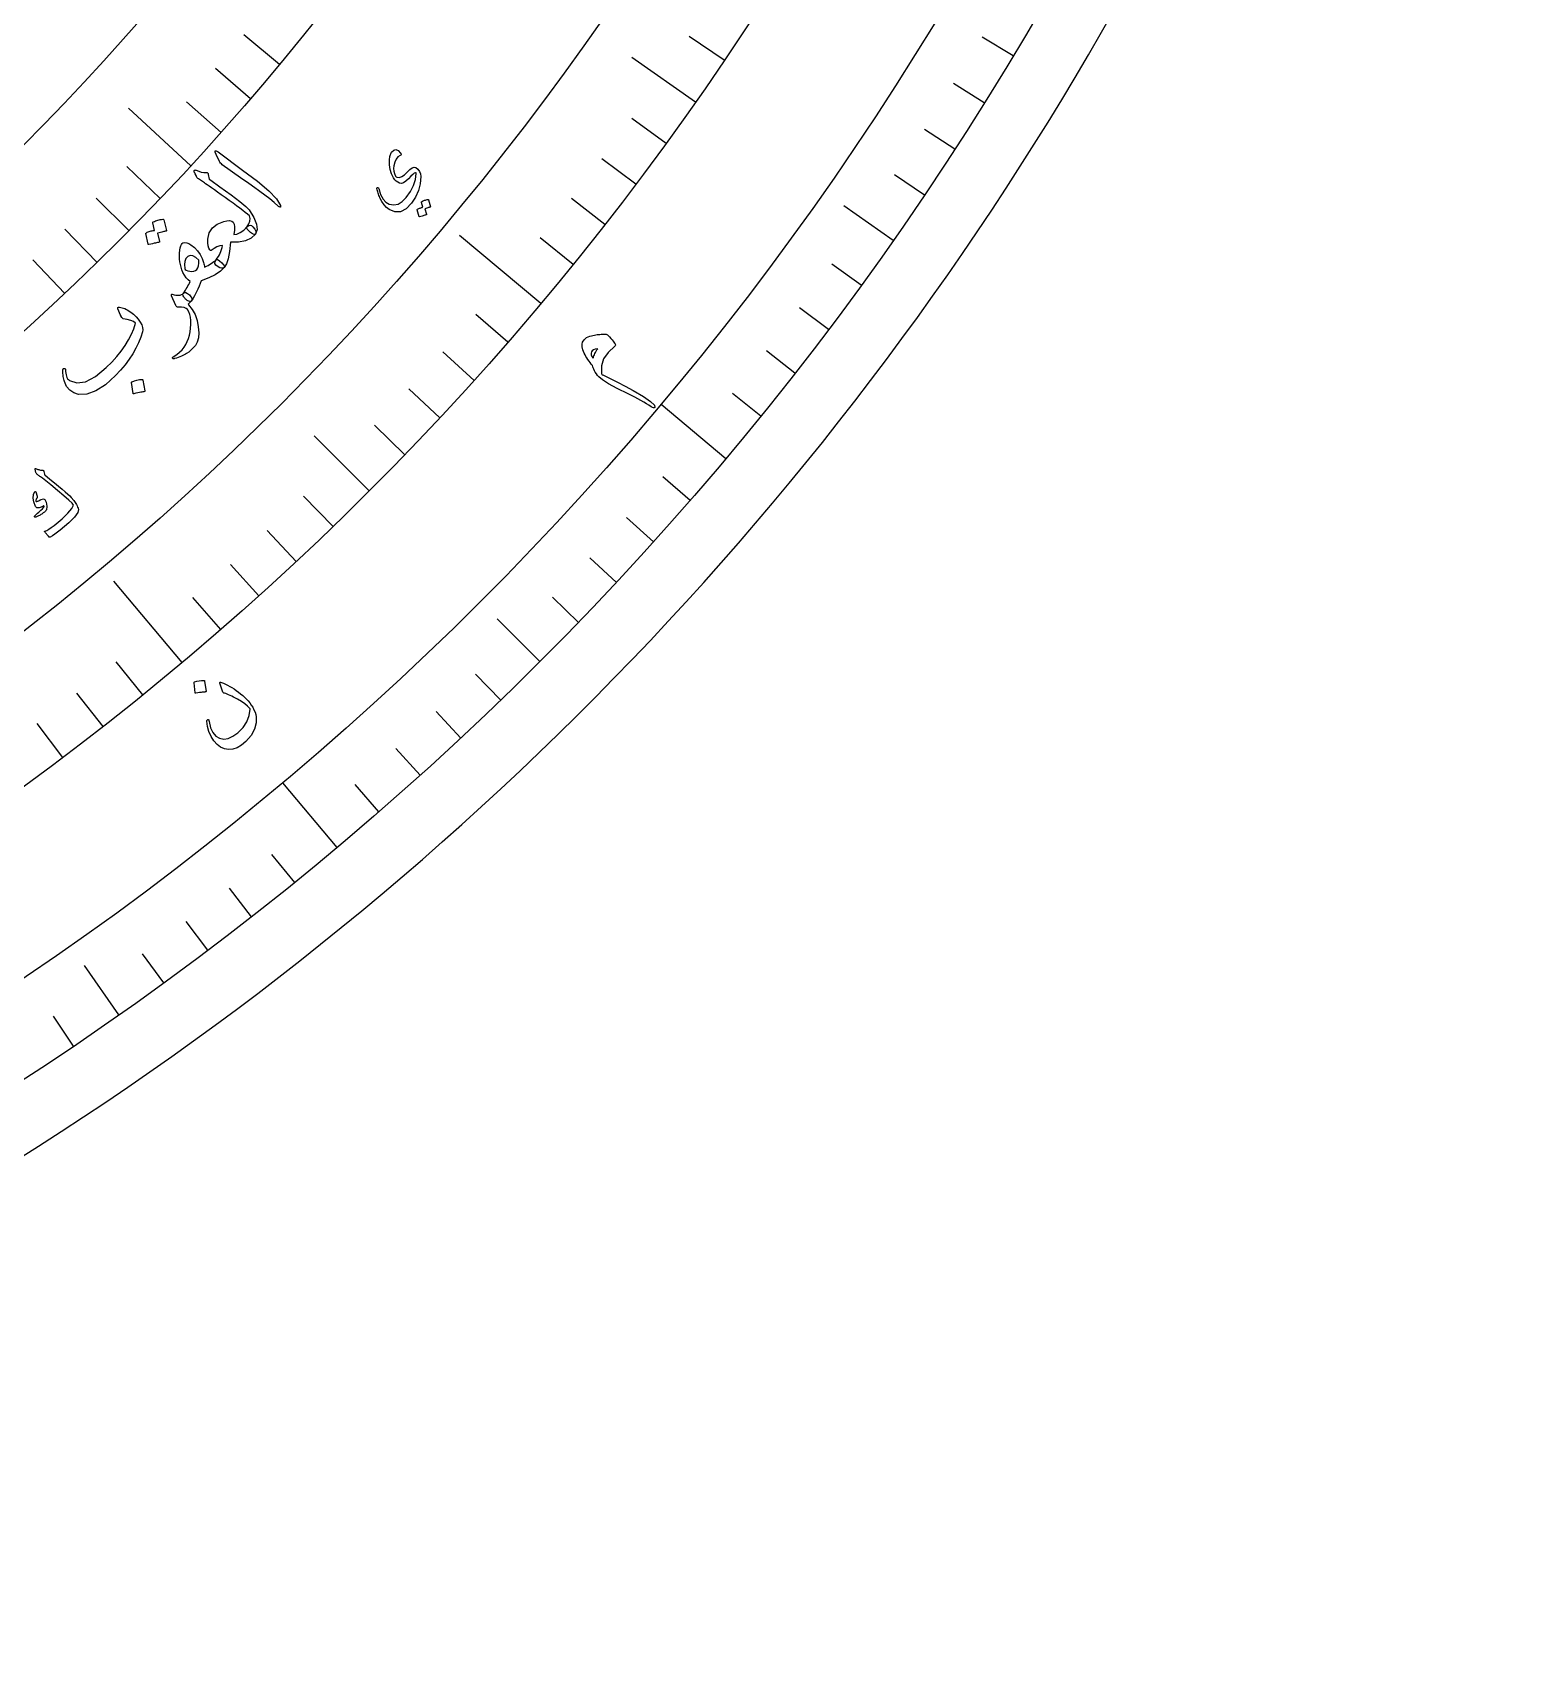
# Model space of a CAD drawing. Header units: millimetres. Extents: x -45 to 45, y -45 to 73.
# Drawn here: x 24.08 to 45, y -45 to -22.38 of the extents above; entities that cross this region are included whole.
import ezdxf

# ---------------------------------------------------------------- set-up
doc = ezdxf.new("R2010")
doc.units = ezdxf.units.MM
for name, color, linetype in [('CUT_OUTER', 1, 'Continuous'), ('ENGRAVE', 7, 'Continuous'), ('ENGRAVE_FINE', 8, 'Continuous'), ('TEXT', 5, 'Continuous')]:
    doc.layers.add(name, color=color, linetype=linetype)

msp = doc.modelspace()

# ---------------------------------------------------------------- linework, layer by layer
at = {"layer": 'CUT_OUTER'}
msp.add_arc((0, -0.0002), 44.9998, 179.74001, 0.25885, dxfattribs=at)
at = {"layer": 'ENGRAVE'}
for points in [[(33.36, -23.3589), (32.4679, -22.7343)], [(26.3024, -24.2494), (25.429, -23.4442)], [(36.1246, -25.2947), (35.4334, -24.8108)], [(31.1972, -26.1775), (30.0596, -25.223)], [(33.7826, -28.3469), (32.8777, -27.5876)], [(28.7969, -28.7969), (28.0269, -28.0269)], [(26.1775, -31.1972), (25.223, -30.0596)], [(31.1834, -31.1834), (30.5868, -30.5868)], [(28.3469, -33.7826), (27.5876, -32.8777)], [(25.2947, -36.1246), (24.8108, -35.4334)]]:
    msp.add_lwpolyline(points, dxfattribs=at)
for radius in [44.1, 44.1, 42.9188, 40.725, 40.725, 38.9925, 35.775, 35.775, 33.885, 30.375, 30.375]:
    msp.add_circle((0, 0), radius, dxfattribs=at)
at = {"layer": 'ENGRAVE_FINE'}
for points in [[(27.5405, -22.8335), (27.0417, -22.4199)], [(33.7626, -22.7731), (33.2701, -22.441)], [(37.8011, -22.7132), (37.3671, -22.4524)], [(27.1363, -23.3125), (26.6448, -22.8902)], [(37.3989, -23.3694), (36.9696, -23.1012)], [(26.7236, -23.7845), (26.2395, -23.3537)], [(32.9472, -23.9376), (32.4667, -23.5884)], [(36.9854, -24.0186), (36.5608, -23.7429)], [(32.5244, -24.5089), (32.05, -24.1514)], [(25.8729, -24.7071), (25.4043, -24.2596)], [(36.5606, -24.6604), (36.1409, -24.3773)], [(25.4353, -25.1574), (24.9746, -24.7017)], [(32.0917, -25.0728), (31.6237, -24.7071)], [(24.9896, -25.6002), (24.537, -25.1365)], [(31.6493, -25.6291), (31.1876, -25.2553)], [(24.536, -26.0352), (24.0916, -25.5637)], [(35.6776, -25.9213), (35.2681, -25.6238)], [(30.7355, -26.718), (30.2873, -26.3283)], [(35.2198, -26.54), (34.8155, -26.2354)], [(30.2646, -27.2503), (29.8231, -26.8529)], [(34.7513, -27.1507), (34.3523, -26.839)], [(29.7844, -27.7744), (29.35, -27.3693)], [(34.2721, -27.753), (33.8787, -27.4344)], [(29.2951, -28.29), (28.8678, -27.8773)], [(33.2827, -28.9322), (32.9006, -28.6001)], [(28.29, -29.2951), (27.8773, -28.8678)], [(32.7727, -29.5087), (32.3965, -29.1699)], [(27.7744, -29.7844), (27.3693, -29.35)], [(27.2503, -30.2646), (26.8529, -29.8231)], [(32.2527, -30.0761), (31.8825, -29.7309)], [(26.718, -30.7355), (26.3283, -30.2873)], [(31.7229, -30.6344), (31.3587, -30.2828)], [(25.6291, -31.6493), (25.2553, -31.1876)], [(30.6344, -31.7229), (30.2828, -31.3587)], [(25.0728, -32.0917), (24.7071, -31.6237)], [(30.0761, -32.2527), (29.7309, -31.8825)], [(24.5089, -32.5244), (24.1514, -32.05)], [(29.5087, -32.7727), (29.1699, -32.3965)], [(28.9322, -33.2827), (28.6001, -32.9006)], [(27.753, -34.2721), (27.4344, -33.8787)], [(27.1507, -34.7513), (26.839, -34.3523)], [(26.54, -35.2198), (26.2354, -34.8155)], [(25.9213, -35.6776), (25.6238, -35.2681)], [(24.6604, -36.5606), (24.3773, -36.1409)]]:
    msp.add_lwpolyline(points, dxfattribs=at)
at = {"layer": 'TEXT'}
for points in [[(26.6553, -24.0911), (26.6424, -24.0577), (26.6428, -24.0406), (26.6564, -24.0397), (26.6833, -24.055), (27.0239, -24.3092), (27.2328, -24.4654), (27.3907, -24.6001), (27.4974, -24.7136), (27.5528, -24.806), (27.5552, -24.816), (27.5551, -24.8228), (27.5526, -24.8266), (27.5477, -24.8272), (27.5419, -24.8261), (27.5355, -24.8233), (27.5286, -24.8188), (27.5212, -24.8127), (27.4656, -24.7626), (27.4044, -24.7121), (27.3374, -24.661), (27.2649, -24.6095), (27.2462, -24.5957), (27.1953, -24.5589), (27.1123, -24.4991), (26.9971, -24.4162), (26.7402, -24.2342), (26.7273, -24.2236), (26.7165, -24.2127), (26.7078, -24.2014), (26.7012, -24.1897)], [(29.2302, -24.1067), (29.1979, -24.1268), (29.1719, -24.1575), (29.1521, -24.1988), (29.1385, -24.2507), (29.1354, -24.2883), (29.1387, -24.3246), (29.1486, -24.3597), (29.1649, -24.3935), (29.1692, -24.399), (29.1746, -24.4037), (29.1811, -24.4075), (29.1887, -24.4104), (29.2184, -24.4121), (29.2513, -24.4007), (29.2875, -24.3763), (29.3268, -24.3389), (29.3651, -24.3015), (29.3977, -24.2782), (29.4245, -24.2691), (29.4456, -24.2741), (29.4778, -24.2993), (29.5007, -24.3286), (29.5143, -24.3622), (29.5186, -24.4), (29.5088, -24.5008), (29.4837, -24.5964), (29.4433, -24.6866), (29.3877, -24.7713), (29.3109, -24.8504), (29.2328, -24.8919), (29.1535, -24.8958), (29.073, -24.8622), (29.0374, -24.8338), (29.0041, -24.7966), (28.9731, -24.7507), (28.9443, -24.6962), (28.9373, -24.6798), (28.9309, -24.6637), (28.9251, -24.6477), (28.9198, -24.6319), (28.915, -24.6163), (28.9108, -24.6007), (28.9071, -24.585), (28.904, -24.5694), (28.9035, -24.562), (28.905, -24.5571), (28.9084, -24.5545), (28.9139, -24.5544), (28.919, -24.5561), (28.9232, -24.559), (28.9263, -24.563), (28.9285, -24.5682), (28.9551, -24.6512), (28.9883, -24.7153), (29.028, -24.7604), (29.0744, -24.7865), (29.1377, -24.7971), (29.1988, -24.7852), (29.2575, -24.751), (29.3137, -24.6943), (29.3732, -24.611), (29.4162, -24.5272), (29.4427, -24.4431), (29.4527, -24.3586), (29.4524, -24.3528), (29.4504, -24.3491), (29.4467, -24.3474), (29.4414, -24.3478), (29.4261, -24.3548), (29.4047, -24.371), (29.377, -24.3965), (29.3431, -24.4312), (29.307, -24.4651), (29.2742, -24.4867), (29.2449, -24.4959), (29.2189, -24.4927), (29.1949, -24.4812), (29.173, -24.4652), (29.1532, -24.4448), (29.1355, -24.4199), (29.107, -24.3635), (29.0882, -24.3027), (29.0789, -24.2376), (29.0792, -24.1681), (29.0803, -24.1504), (29.0821, -24.134), (29.0848, -24.1188), (29.0882, -24.1048), (29.0924, -24.092), (29.0971, -24.0804), (29.1025, -24.0701), (29.1085, -24.061), (29.1385, -24.0309), (29.1694, -24.0227), (29.2013, -24.0365), (29.234, -24.0722), (29.2407, -24.0844), (29.2423, -24.0942), (29.2388, -24.1016), (29.2302, -24.1067)], [(26.3855, -24.4118), (26.3725, -24.3843), (26.3621, -24.3627), (26.3543, -24.3468), (26.349, -24.3368), (26.346, -24.33), (26.345, -24.3239), (26.346, -24.3185), (26.349, -24.3138), (26.354, -24.31), (26.3599, -24.3084), (26.3666, -24.309), (26.3743, -24.3119), (26.411, -24.3267), (26.4469, -24.337), (26.482, -24.3427), (26.5162, -24.3439), (26.5266, -24.3449), (26.5347, -24.3499), (26.5406, -24.3589), (26.5443, -24.372), (26.5585, -24.4357), (26.5779, -24.45), (26.5969, -24.4641), (26.6157, -24.4778), (26.6341, -24.4913), (26.6522, -24.5045), (26.67, -24.5174), (26.6874, -24.53), (26.7046, -24.5423), (26.8634, -24.656), (26.9848, -24.7478), (27.0689, -24.8178), (27.1156, -24.866), (27.183, -24.9722), (27.22, -25.0644), (27.2268, -25.1425), (27.2034, -25.2065), (27.2022, -25.2078), (27.201, -25.2091), (27.1998, -25.2104), (27.1986, -25.2117), (27.1845, -25.2126), (27.1637, -25.2024), (27.1362, -25.1809), (27.102, -25.1482), (27.0903, -25.1351), (27.0843, -25.1228), (27.084, -25.1114), (27.0893, -25.1009), (27.1128, -25.0626), (27.126, -25.0249), (27.1289, -24.9879), (27.1216, -24.9514), (27.094, -24.9279), (27.0619, -24.902), (27.0254, -24.8736), (26.9844, -24.8427), (26.9393, -24.8094), (26.8901, -24.7737), (26.837, -24.7356), (26.7799, -24.6951), (26.7241, -24.6549), (26.6739, -24.6189), (26.6292, -24.5871), (26.5901, -24.5595), (26.5566, -24.5359), (26.5289, -24.5162), (26.507, -24.5005), (26.4909, -24.4886), (26.4071, -24.4342), (26.3996, -24.428), (26.3935, -24.4222), (26.3888, -24.4168), (26.3855, -24.4118)], [(29.5249, -24.761), (29.5247, -24.759), (29.5253, -24.757), (29.5268, -24.7548), (29.529, -24.7526), (29.5393, -24.7467), (29.5497, -24.7413), (29.5602, -24.7365), (29.5708, -24.7322), (29.5816, -24.7285), (29.5927, -24.7252), (29.6041, -24.7225), (29.6158, -24.7203), (29.6187, -24.7204), (29.6211, -24.7213), (29.6229, -24.7232), (29.6242, -24.7258), (29.6544, -24.8222), (29.6543, -24.824), (29.6529, -24.8257), (29.6502, -24.8272), (29.6462, -24.8286), (29.643, -24.8292), (29.6382, -24.8304), (29.6318, -24.8324), (29.6239, -24.8351), (29.6142, -24.8385), (29.6028, -24.8427), (29.5896, -24.8475), (29.5745, -24.8531), (29.5972, -24.9286), (29.5975, -24.9314), (29.5962, -24.9337), (29.5934, -24.9354), (29.589, -24.9366), (29.5852, -24.9376), (29.5794, -24.9393), (29.5715, -24.9417), (29.5616, -24.9448), (29.5496, -24.9486), (29.5353, -24.9534), (29.5188, -24.9591), (29.5001, -24.9657), (29.4976, -24.9659), (29.4958, -24.9655), (29.4947, -24.9642), (29.4942, -24.9622), (29.4678, -24.8671), (29.4676, -24.8651), (29.4683, -24.863), (29.4697, -24.8609), (29.4719, -24.8587), (29.4804, -24.8534), (29.489, -24.8486), (29.4978, -24.8444), (29.5069, -24.8406), (29.516, -24.8374), (29.5253, -24.8346), (29.5346, -24.8323), (29.544, -24.8304)], [(25.7666, -25.0468), (25.7666, -25.0437), (25.7677, -25.0407), (25.77, -25.0377), (25.7736, -25.0347), (25.7897, -25.0272), (25.806, -25.0205), (25.8223, -25.0147), (25.8387, -25.0096), (25.8554, -25.0054), (25.8725, -25.0021), (25.89, -24.9995), (25.9079, -24.9977), (25.9123, -24.9983), (25.9158, -25.0001), (25.9185, -25.0031), (25.9203, -25.0073), (25.9581, -25.1571), (25.9578, -25.1599), (25.9555, -25.1622), (25.9512, -25.1642), (25.945, -25.1656), (25.9401, -25.1661), (25.9327, -25.1674), (25.9229, -25.1695), (25.9106, -25.1725), (25.8957, -25.1763), (25.878, -25.181), (25.8575, -25.1865), (25.8342, -25.1928), (25.862, -25.3102), (25.8622, -25.3145), (25.86, -25.3178), (25.8556, -25.32), (25.8489, -25.3211), (25.8431, -25.3221), (25.8341, -25.3239), (25.8219, -25.3264), (25.8066, -25.3297), (25.788, -25.3339), (25.7659, -25.3391), (25.7404, -25.3453), (25.7113, -25.3526), (25.7076, -25.3527), (25.705, -25.3517), (25.7033, -25.3497), (25.7028, -25.3466), (25.6711, -25.199), (25.671, -25.196), (25.6722, -25.193), (25.6745, -25.1899), (25.6781, -25.1869), (25.6913, -25.1801), (25.7048, -25.1741), (25.7186, -25.1689), (25.7326, -25.1646), (25.7467, -25.161), (25.761, -25.1581), (25.7753, -25.1558), (25.7898, -25.1542)], [(27.0893, -25.1009), (27.1094, -25.0848), (27.1293, -25.0799), (27.1492, -25.0862), (27.1691, -25.1037), (27.1934, -25.1377), (27.2072, -25.1662), (27.2105, -25.1891), (27.2034, -25.2065), (27.1435, -25.2604), (27.0652, -25.2974), (26.9686, -25.3173), (26.8538, -25.32), (26.841, -25.4478), (26.8219, -25.5489), (26.7968, -25.6232), (26.7659, -25.6706), (26.7502, -25.681), (26.7308, -25.6834), (26.7078, -25.6778), (26.6812, -25.6641), (26.6521, -25.6395), (26.6378, -25.6145), (26.6383, -25.589), (26.6537, -25.563), (26.6703, -25.5419), (26.6855, -25.5198), (26.6991, -25.4968), (26.7113, -25.4728), (26.7218, -25.4478), (26.7308, -25.4217), (26.738, -25.3944), (26.7436, -25.3661), (26.7053, -25.371), (26.6661, -25.3837), (26.626, -25.4042), (26.585, -25.4324), (26.5806, -25.4344), (26.5759, -25.4339), (26.5708, -25.4309), (26.5653, -25.4255), (26.5519, -25.4013), (26.5429, -25.3683), (26.5385, -25.3265), (26.5385, -25.276), (26.5578, -25.1891), (26.6011, -25.119), (26.6686, -25.0655), (26.7603, -25.0284), (26.8058, -25.0187), (26.8429, -25.0171), (26.8719, -25.0237), (26.8926, -25.0386), (26.906, -25.0641), (26.9119, -25.1015), (26.9102, -25.1508), (26.9008, -25.212), (26.9456, -25.2039), (26.992, -25.1827), (27.0399, -25.1484), (27.0893, -25.1009)], [(26.1806, -25.3346), (26.1823, -25.3328), (26.184, -25.3313), (26.1856, -25.33), (26.1871, -25.329), (26.1887, -25.3281), (26.1903, -25.3273), (26.192, -25.3265), (26.1938, -25.3259), (26.218, -25.3233), (26.2437, -25.3271), (26.2707, -25.3372), (26.299, -25.3536), (26.3501, -25.3938), (26.3934, -25.4393), (26.4289, -25.4901), (26.4565, -25.5462), (26.4621, -25.5603), (26.4673, -25.5748), (26.4723, -25.5895), (26.477, -25.6045), (26.4814, -25.6199), (26.4854, -25.6356), (26.4892, -25.6516), (26.4926, -25.6679), (26.5175, -25.6551), (26.541, -25.6424), (26.5633, -25.6295), (26.5842, -25.6166), (26.6038, -25.6035), (26.6219, -25.5902), (26.6385, -25.5767), (26.6537, -25.563), (26.6611, -25.5592), (26.6711, -25.5604), (26.6838, -25.5666), (26.6993, -25.5778), (26.7356, -25.609), (26.7589, -25.6349), (26.7689, -25.6554), (26.7659, -25.6706), (26.7138, -25.7242), (26.6429, -25.7734), (26.5531, -25.8182), (26.4446, -25.8584), (26.4317, -25.895), (26.416, -25.9345), (26.3973, -25.9769), (26.3756, -26.0223), (26.3529, -26.0668), (26.3337, -26.1015), (26.318, -26.1266), (26.3058, -26.1419), (26.2972, -26.1472), (26.2861, -26.1482), (26.2727, -26.1449), (26.2567, -26.1373), (26.2484, -26.1322), (26.2407, -26.1266), (26.2334, -26.1203), (26.2267, -26.1136), (26.2204, -26.1065), (26.2143, -26.0991), (26.2085, -26.0915), (26.2029, -26.0837), (26.1941, -26.0677), (26.19, -26.0538), (26.1905, -26.042), (26.1955, -26.0323), (26.2098, -26.0115), (26.2234, -25.991), (26.2364, -25.9707), (26.2486, -25.9506), (26.2602, -25.9306), (26.2715, -25.9105), (26.2824, -25.8903), (26.2928, -25.87), (26.2629, -25.8452), (26.2359, -25.8152), (26.2117, -25.7802), (26.1904, -25.7402), (26.176, -25.705), (26.1642, -25.6689), (26.1548, -25.6317), (26.1479, -25.5936), (26.1436, -25.5543), (26.142, -25.5137), (26.1432, -25.4718), (26.1471, -25.4286), (26.1524, -25.3971), (26.1597, -25.371), (26.1691, -25.3501), (26.1806, -25.3346)], [(26.2583, -25.5175), (26.2318, -25.5479), (26.216, -25.5862), (26.211, -25.6323), (26.2167, -25.6862), (26.2224, -25.7001), (26.2356, -25.7114), (26.2562, -25.72), (26.2843, -25.7258), (26.3147, -25.7271), (26.3414, -25.723), (26.3641, -25.7137), (26.383, -25.699), (26.398, -25.6774), (26.4083, -25.6488), (26.4136, -25.613), (26.4141, -25.5702), (26.3708, -25.5317), (26.3304, -25.5101), (26.2929, -25.5054), (26.2583, -25.5175)], [(25.3036, -26.2273), (25.322, -26.2298), (25.3407, -26.2341), (25.3598, -26.2401), (25.3793, -26.2478), (25.3991, -26.2572), (25.4191, -26.2682), (25.4393, -26.2808), (25.4597, -26.2951), (25.4983, -26.3259), (25.5332, -26.3598), (25.5643, -26.3966), (25.5918, -26.4365), (25.6127, -26.4754), (25.6253, -26.511), (25.6298, -26.543), (25.626, -26.5715), (25.6005, -26.6483), (25.5689, -26.7252), (25.5311, -26.802), (25.4871, -26.8788), (25.4368, -26.9554), (25.3799, -27.0316), (25.3166, -27.1074), (25.2467, -27.1826), (25.1044, -27.3114), (24.9703, -27.3982), (24.8449, -27.4429), (24.7285, -27.4459), (24.662, -27.4261), (24.6069, -27.3898), (24.5633, -27.3371), (24.5311, -27.268), (24.5262, -27.2514), (24.5219, -27.2336), (24.5183, -27.2149), (24.5153, -27.1951), (24.513, -27.1743), (24.5113, -27.1525), (24.5102, -27.1297), (24.5099, -27.1058), (24.5104, -27.0985), (24.5123, -27.0925), (24.5157, -27.0878), (24.5206, -27.0844), (24.5246, -27.0829), (24.5289, -27.0827), (24.5337, -27.0839), (24.5388, -27.0866), (24.5429, -27.0897), (24.5458, -27.0936), (24.5474, -27.0985), (24.5477, -27.1041), (24.5486, -27.127), (24.5511, -27.1494), (24.555, -27.1713), (24.5606, -27.1927), (24.5679, -27.2112), (24.5772, -27.2271), (24.5884, -27.2404), (24.6016, -27.251), (24.7072, -27.2873), (24.8286, -27.2697), (24.9655, -27.1979), (25.1175, -27.0716), (25.1941, -26.9946), (25.2634, -26.9174), (25.3255, -26.8399), (25.3802, -26.7623), (25.4278, -26.6846), (25.4683, -26.6066), (25.5017, -26.5284), (25.528, -26.45), (25.4981, -26.4294), (25.4591, -26.4121), (25.4108, -26.3983), (25.3534, -26.388), (25.3495, -26.3854), (25.3438, -26.3792), (25.3364, -26.3693), (25.3272, -26.3557), (25.3266, -26.354), (25.326, -26.3526), (25.3254, -26.3515), (25.3248, -26.3508), (25.3136, -26.331), (25.3024, -26.3076), (25.2912, -26.2806), (25.2801, -26.2499), (25.2781, -26.2393), (25.2813, -26.232), (25.2898, -26.228), (25.3036, -26.2273)], [(26.0911, -26.2053), (26.0315, -26.0695), (26.028, -26.0575), (26.0282, -26.0496), (26.0323, -26.0459), (26.0401, -26.0463), (26.0675, -26.0531), (26.0921, -26.0578), (26.114, -26.0603), (26.1331, -26.0607), (26.1508, -26.0579), (26.1674, -26.052), (26.1827, -26.0431), (26.1967, -26.0311), (26.2129, -26.0215), (26.2322, -26.0223), (26.2546, -26.0335), (26.28, -26.055), (26.302, -26.0805), (26.3138, -26.1032), (26.3155, -26.1233), (26.307, -26.1407), (26.2976, -26.1511), (26.2877, -26.1614), (26.2773, -26.1715), (26.2664, -26.1814), (26.2651, -26.1837), (26.2649, -26.1867), (26.2657, -26.1904), (26.2676, -26.1949), (26.3189, -26.2593), (26.3588, -26.3316), (26.3874, -26.4119), (26.4045, -26.5002), (26.4104, -26.5858), (26.4056, -26.658), (26.39, -26.7167), (26.3637, -26.7619), (26.3324, -26.7977), (26.3016, -26.8284), (26.2714, -26.8539), (26.2417, -26.8743), (26.2259, -26.8831), (26.2087, -26.892), (26.19, -26.9012), (26.1698, -26.9106), (26.1481, -26.9199), (26.1248, -26.929), (26.0998, -26.9379), (26.0733, -26.9465), (26.0668, -26.9488), (26.0611, -26.9498), (26.0563, -26.9494), (26.0523, -26.9476), (26.0476, -26.9444), (26.0447, -26.941), (26.0435, -26.9376), (26.044, -26.9339), (26.0452, -26.9299), (26.0476, -26.9263), (26.051, -26.9231), (26.0554, -26.9205), (26.1029, -26.8898), (26.1439, -26.8574), (26.1785, -26.8235), (26.2065, -26.7879), (26.2302, -26.7486), (26.2503, -26.7072), (26.2668, -26.6636), (26.2798, -26.6178), (26.2893, -26.5699), (26.2956, -26.5199), (26.2986, -26.4677), (26.2982, -26.4134), (26.2936, -26.3682), (26.2848, -26.3274), (26.272, -26.291), (26.2551, -26.2588), (26.2358, -26.2439), (26.2071, -26.2336), (26.169, -26.2276), (26.1216, -26.2261), (26.1123, -26.2248), (26.1041, -26.2209), (26.0971, -26.2144), (26.0911, -26.2053)], [(31.9194, -27.043), (31.9024, -27.0229), (31.886, -27.0022), (31.8701, -26.9811), (31.8548, -26.9596), (31.8402, -26.9375), (31.8268, -26.9149), (31.8145, -26.8918), (31.8032, -26.8682), (31.7857, -26.822), (31.7759, -26.7815), (31.7739, -26.7465), (31.7797, -26.717), (31.8001, -26.6818), (31.8347, -26.6533), (31.8835, -26.6315), (31.9467, -26.6162), (31.9655, -26.6131), (31.9842, -26.6105), (32.0031, -26.6085), (32.022, -26.6071), (32.041, -26.6062), (32.0602, -26.6056), (32.0796, -26.6055), (32.0991, -26.6058), (32.11, -26.6066), (32.1193, -26.6088), (32.1272, -26.6124), (32.1337, -26.6175), (32.1558, -26.6429), (32.1753, -26.6657), (32.1924, -26.686), (32.207, -26.7036), (32.2189, -26.7184), (32.2281, -26.7301), (32.2344, -26.7387), (32.2379, -26.7441), (32.2406, -26.7526), (32.2402, -26.7603), (32.2368, -26.7674), (32.2302, -26.7737), (32.1357, -26.8595), (32.0731, -26.9503), (32.0423, -27.0465), (32.0434, -27.1481), (32.0461, -27.1575), (32.0502, -27.1652), (32.0559, -27.1712), (32.0629, -27.1754), (32.1652, -27.2242), (32.2701, -27.2766), (32.3778, -27.3328), (32.4882, -27.3926), (32.6332, -27.4772), (32.732, -27.5448), (32.7843, -27.5956), (32.7901, -27.6297), (32.7827, -27.6354), (32.7722, -27.6359), (32.7585, -27.6313), (32.7416, -27.6216), (32.7086, -27.599), (32.6733, -27.5765), (32.6359, -27.5541), (32.5963, -27.5316), (32.5548, -27.5092), (32.5115, -27.4866), (32.4665, -27.4638), (32.4197, -27.4409), (32.263, -27.3638), (32.1425, -27.2983), (32.0581, -27.2447), (32.0096, -27.2031), (31.9899, -27.1803), (31.9728, -27.1582), (31.9582, -27.1367), (31.946, -27.1159), (31.9362, -27.096), (31.9285, -27.0772), (31.9229, -27.0596), (31.9194, -27.043)], [(31.9281, -26.9395), (31.933, -26.924), (31.9388, -26.9082), (31.9456, -26.8921), (31.9532, -26.8756), (31.9617, -26.859), (31.971, -26.8422), (31.981, -26.8253), (31.9918, -26.8082), (31.9573, -26.816), (31.931, -26.8256), (31.913, -26.8371), (31.9032, -26.8505), (31.8979, -26.8718), (31.9003, -26.8937), (31.9103, -26.9163), (31.9281, -26.9395)], [(25.4701, -27.2814), (25.4703, -27.2783), (25.4716, -27.2753), (25.4742, -27.2723), (25.478, -27.2693), (25.5122, -27.256), (25.547, -27.2461), (25.5825, -27.2398), (25.6186, -27.237), (25.6229, -27.2377), (25.6262, -27.2393), (25.6283, -27.2421), (25.6293, -27.2459), (25.6588, -27.3982), (25.6587, -27.4026), (25.6563, -27.4059), (25.6517, -27.408), (25.6448, -27.409), (25.6388, -27.4099), (25.6295, -27.4115), (25.617, -27.4137), (25.6012, -27.4166), (25.582, -27.4204), (25.5591, -27.4252), (25.5327, -27.4309), (25.5027, -27.4376), (25.4984, -27.4381), (25.4953, -27.4374), (25.4936, -27.4355), (25.4931, -27.4324)], [(24.1366, -28.4855), (24.149, -28.4907), (24.1613, -28.4952), (24.1734, -28.499), (24.1853, -28.5022), (24.197, -28.5046), (24.2086, -28.5063), (24.2202, -28.5073), (24.2316, -28.5075), (24.2369, -28.5086), (24.241, -28.5117), (24.2438, -28.5167), (24.2454, -28.5237), (24.252, -28.5621), (24.2529, -28.5661), (24.2538, -28.5693), (24.2548, -28.5718), (24.2559, -28.5734), (24.3284, -28.6308), (24.3935, -28.6829), (24.4512, -28.7299), (24.5015, -28.7718), (24.5442, -28.8084), (24.5793, -28.84), (24.6068, -28.8664), (24.6266, -28.8876), (24.6621, -28.9293), (24.6726, -28.9432), (24.6825, -28.9576), (24.6919, -28.9727), (24.7006, -28.9883), (24.7087, -29.0046), (24.7161, -29.0216), (24.7227, -29.0392), (24.7287, -29.0576), (24.7201, -29.0997), (24.6748, -29.1616), (24.5927, -29.2432), (24.4737, -29.3441), (24.4352, -29.374), (24.3987, -29.4006), (24.3643, -29.4241), (24.332, -29.4443), (24.3284, -29.4453), (24.3251, -29.4452), (24.3221, -29.444), (24.3195, -29.4415), (24.3078, -29.429), (24.2973, -29.4175), (24.2879, -29.407), (24.2796, -29.3976), (24.2724, -29.3892), (24.2662, -29.3816), (24.2609, -29.3748), (24.2566, -29.3688), (24.2543, -29.3653), (24.254, -29.3626), (24.2556, -29.3607), (24.259, -29.3595), (24.2843, -29.3489), (24.3139, -29.3319), (24.3481, -29.3083), (24.3867, -29.2783), (24.4987, -29.1846), (24.5816, -29.1057), (24.6357, -29.0419), (24.6609, -28.9935), (24.6388, -28.9676), (24.5935, -28.925), (24.525, -28.8656), (24.4333, -28.7894), (24.3409, -28.7135), (24.2708, -28.6564), (24.223, -28.6179), (24.1973, -28.5981), (24.1901, -28.5929), (24.1834, -28.588), (24.1771, -28.5835), (24.1712, -28.5792), (24.1659, -28.5754), (24.1612, -28.572), (24.157, -28.5691), (24.1533, -28.5666), (24.1459, -28.5607), (24.1399, -28.5541), (24.1355, -28.5468), (24.1326, -28.5387), (24.1211, -28.4928), (24.1206, -28.4895), (24.1208, -28.4868), (24.1217, -28.4849), (24.1234, -28.4835), (24.1263, -28.483), (24.1295, -28.4831), (24.1329, -28.484), (24.1366, -28.4855)], [(24.117, -28.806), (24.1188, -28.8049), (24.1207, -28.8044), (24.1228, -28.8045), (24.125, -28.8052), (24.1264, -28.8062), (24.1277, -28.8076), (24.1289, -28.8092), (24.13, -28.8112), (24.1502, -28.8715), (24.1519, -28.8779), (24.1526, -28.8834), (24.1522, -28.8878), (24.1509, -28.8913), (24.1428, -28.9033), (24.137, -28.9149), (24.1337, -28.9262), (24.1328, -28.937), (24.1342, -28.9411), (24.1386, -28.9431), (24.1459, -28.943), (24.1561, -28.9408), (24.1623, -28.9385), (24.1685, -28.936), (24.1748, -28.9332), (24.1812, -28.9301), (24.1876, -28.9268), (24.1943, -28.9231), (24.2011, -28.9192), (24.2081, -28.9148), (24.2373, -28.9058), (24.2598, -28.9186), (24.2756, -28.9532), (24.2846, -29.0097), (24.2847, -29.0287), (24.283, -29.045), (24.2793, -29.0587), (24.2739, -29.0697), (24.266, -29.0796), (24.2535, -29.0914), (24.2364, -29.105), (24.2147, -29.1205), (24.2034, -29.1281), (24.1924, -29.135), (24.1816, -29.1411), (24.1711, -29.1465), (24.161, -29.1512), (24.1515, -29.1555), (24.1425, -29.1593), (24.134, -29.1627), (24.1279, -29.1638), (24.1228, -29.1636), (24.1186, -29.1621), (24.1153, -29.1593), (24.113, -29.1555), (24.1126, -29.1517), (24.1141, -29.1481), (24.1174, -29.1445), (24.1287, -29.1338), (24.1417, -29.1219), (24.1563, -29.1087), (24.1727, -29.0943), (24.2031, -29.0674), (24.2259, -29.0453), (24.2411, -29.0278), (24.2486, -29.0151), (24.2491, -29.0129), (24.2487, -29.011), (24.2474, -29.0092), (24.2452, -29.0077), (24.2435, -29.0071), (24.2411, -29.0071), (24.2383, -29.0078), (24.2348, -29.0091), (24.2051, -29.0237), (24.1922, -29.0294), (24.1801, -29.0329), (24.1688, -29.0343), (24.1583, -29.0336), (24.1479, -29.0312), (24.1393, -29.0268), (24.1326, -29.0206), (24.1278, -29.0125), (24.1029, -28.951), (24.0929, -28.8961), (24.0976, -28.8478), (24.117, -28.806)], [(26.3448, -31.4786), (26.345, -31.4758), (26.3464, -31.473), (26.3489, -31.4704), (26.3525, -31.4679), (26.3846, -31.4577), (26.4171, -31.4509), (26.45, -31.4474), (26.4834, -31.4471), (26.4874, -31.448), (26.4904, -31.4498), (26.4923, -31.4525), (26.493, -31.456), (26.5148, -31.5991), (26.5146, -31.6032), (26.5123, -31.6061), (26.5079, -31.6078), (26.5015, -31.6082), (26.4959, -31.6086), (26.4873, -31.6095), (26.4757, -31.6107), (26.461, -31.6124), (26.4431, -31.6147), (26.4219, -31.6176), (26.3973, -31.6212), (26.3694, -31.6254), (26.3654, -31.6256), (26.3626, -31.6248), (26.361, -31.6229), (26.3607, -31.62)], [(26.7288, -31.4738), (26.7569, -31.486), (26.7854, -31.4994), (26.8144, -31.5139), (26.8439, -31.5296), (26.8739, -31.5468), (26.9044, -31.5657), (26.9352, -31.5864), (26.9666, -31.6088), (26.9968, -31.6319), (27.0255, -31.656), (27.0526, -31.681), (27.0781, -31.707), (27.1021, -31.734), (27.1247, -31.7621), (27.1458, -31.7914), (27.1654, -31.8217), (27.1837, -31.8555), (27.1981, -31.8889), (27.2084, -31.9221), (27.2146, -31.9549), (27.2146, -32.0418), (27.1906, -32.1284), (27.1427, -32.2144), (27.0707, -32.3), (27.0109, -32.3525), (26.9506, -32.3892), (26.8899, -32.4098), (26.8289, -32.4146), (26.7711, -32.4036), (26.7174, -32.3792), (26.6678, -32.3414), (26.6222, -32.2901), (26.5832, -32.2283), (26.554, -32.162), (26.5345, -32.0914), (26.5246, -32.0165), (26.5249, -32.0068), (26.527, -31.9997), (26.5311, -31.9953), (26.5371, -31.9934), (26.5445, -31.9939), (26.5502, -31.9984), (26.5542, -32.007), (26.5566, -32.0195), (26.5771, -32.1072), (26.6081, -32.1758), (26.6496, -32.2255), (26.7019, -32.256), (26.7602, -32.2668), (26.8224, -32.2574), (26.8883, -32.2279), (26.958, -32.1781), (27.0304, -32.1041), (27.0833, -32.0243), (27.1164, -31.9388), (27.1298, -31.8478), (27.1295, -31.8452), (27.1282, -31.8422), (27.126, -31.8386), (27.1228, -31.8345), (27.0946, -31.805), (27.0572, -31.7745), (27.0108, -31.7429), (26.9552, -31.7103), (26.9262, -31.6947), (26.899, -31.6805), (26.8734, -31.6675), (26.8496, -31.656), (26.8274, -31.646), (26.8069, -31.6375), (26.7881, -31.6308), (26.771, -31.6257), (26.7624, -31.6227), (26.7557, -31.6189), (26.751, -31.6142), (26.7482, -31.6087), (26.7073, -31.4857), (26.7062, -31.4774), (26.7094, -31.4727), (26.717, -31.4715), (26.7288, -31.4738)]]:
    msp.add_lwpolyline(points, close=True, dxfattribs=at)

doc.saveas('drawing.dxf')
